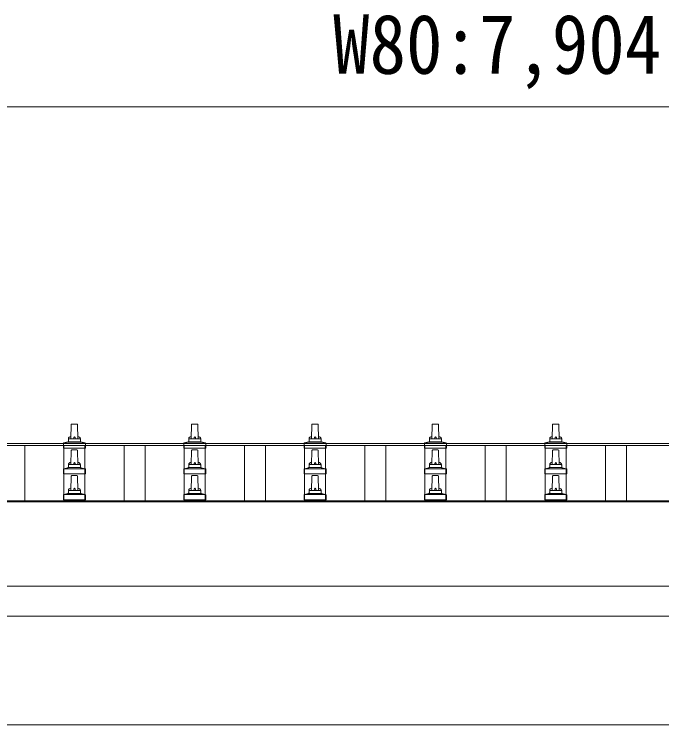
# Model space of a CAD drawing. Units: millimetres, scale not verified. Extents: x -88263 to 14131, y -29850 to 9646.
# Drawn here: x -7957 to -6881, y 2566 to 3746 of the extents above; entities that cross this region are included whole.
import ezdxf
from ezdxf.enums import TextEntityAlignment as Align

# ---------------------------------------------------------------- set-up
doc = ezdxf.new("R2010")
doc.units = ezdxf.units.MM
doc.header["$LTSCALE"] = 50
for name, color, linetype, lineweight in [('0-2_建具', 4, 'Continuous', 9), ('0-6_手摺', 5, 'Continuous', 5), ('0-8_外構', 6, 'Continuous', 9)]:
    doc.layers.add(name, color=color, linetype=linetype, lineweight=lineweight)
doc.styles.add('ＭＳ ゴシック', font='')
doc.styles.get('ＭＳ ゴシック').set_extended_font_data('MS Gothic')

msp = doc.modelspace()

# ---------------------------------------------------------------- linework, layer by layer
at = {"layer": '0-2_建具'}
for p, q in [((-11079.84, 3032.75), (-3233.84, 3032.75)), ((-11079.84, 3029.16), (-3233.84, 3029.16)), ((-7939.34, 2937.74), (-7939.34, 3029.16)), ((-7874.34, 2937.74), (-7874.34, 3029.16)), ((-7839.34, 2937.74), (-7839.34, 3029.16)), ((-7774.34, 2937.74), (-7774.34, 3029.16)), ((-7739.34, 2937.74), (-7739.34, 3029.16)), ((-7674.34, 2937.74), (-7674.34, 3029.16)), ((-7639.34, 2937.74), (-7639.34, 3029.16)), ((-7574.34, 2937.74), (-7574.34, 3029.16)), ((-7539.34, 2937.74), (-7539.34, 3029.16)), ((-7474.34, 2937.74), (-7474.34, 3029.16)), ((-7439.34, 2937.74), (-7439.34, 3029.16)), ((-7374.34, 2937.74), (-7374.34, 3029.16)), ((-7339.34, 2937.74), (-7339.34, 3029.16)), ((-7274.34, 2937.74), (-7274.34, 3029.16)), ((-7239.34, 2937.74), (-7239.34, 3029.16)), ((-7174.34, 2937.74), (-7174.34, 3029.16)), ((-7139.34, 2937.74), (-7139.34, 3029.16)), ((-7074.34, 2937.74), (-7074.34, 3029.16)), ((-7039.34, 2937.74), (-7039.34, 3029.16)), ((-6974.34, 2937.74), (-6974.34, 3029.16)), ((-6939.34, 2937.74), (-6939.34, 3029.16)), ((-5079.34, 2937.74), (-11077.84, 2937.74)), ((-11077.84, 2935.85), (-3235.84, 2935.85)), ((-11077.84, 2795.96), (-5079.34, 2795.96)), ((-5079.34, 2746.14), (-11077.84, 2746.14)), ((-5071.84, 2565.57), (-10928.34, 2565.57))]:
    msp.add_line(p, q, dxfattribs=at)
at = {"layer": '0-6_手摺'}
for p, q in [((-7862.84, 3040.55), (-7862.11, 3064.07)), ((-7861.11, 3065.05), (-7852.56, 3065.05)), ((-7851.56, 3064.07), (-7850.84, 3040.55)), ((-7662.84, 3040.55), (-7662.11, 3064.07)), ((-7661.11, 3065.05), (-7652.56, 3065.05)), ((-7651.56, 3064.07), (-7650.84, 3040.55)), ((-7462.84, 3040.55), (-7462.11, 3064.07)), ((-7461.11, 3065.05), (-7452.56, 3065.05)), ((-7451.56, 3064.07), (-7450.84, 3040.55)), ((-7262.84, 3040.55), (-7262.11, 3064.07)), ((-7261.11, 3065.05), (-7252.56, 3065.05)), ((-7251.56, 3064.07), (-7250.84, 3040.55)), ((-7062.84, 3040.55), (-7062.11, 3064.07)), ((-7061.11, 3065.05), (-7052.56, 3065.05)), ((-7051.56, 3064.07), (-7050.84, 3040.55)), ((-7874.7, 3033.55), (-7838.97, 3033.55)), ((-7874.32, 3033.73), (-7867.6, 3035.36)), ((-7867.22, 3035.55), (-7846.45, 3035.55)), ((-7866.84, 3036.33), (-7866.84, 3040.55)), ((-7865.84, 3040.55), (-7847.84, 3040.55)), ((-7846.84, 3036.33), (-7846.84, 3040.55)), ((-7839.35, 3033.73), (-7846.07, 3035.36)), ((-7674.7, 3033.55), (-7638.97, 3033.55)), ((-7674.32, 3033.73), (-7667.6, 3035.36)), ((-7667.22, 3035.55), (-7646.45, 3035.55)), ((-7666.84, 3036.33), (-7666.84, 3040.55)), ((-7665.84, 3040.55), (-7647.84, 3040.55)), ((-7646.84, 3036.33), (-7646.84, 3040.55)), ((-7639.35, 3033.73), (-7646.07, 3035.36)), ((-7474.7, 3033.55), (-7438.97, 3033.55)), ((-7474.32, 3033.73), (-7467.6, 3035.36)), ((-7467.22, 3035.55), (-7446.45, 3035.55)), ((-7466.84, 3036.33), (-7466.84, 3040.55)), ((-7465.84, 3040.55), (-7447.84, 3040.55)), ((-7446.84, 3036.33), (-7446.84, 3040.55)), ((-7439.35, 3033.73), (-7446.07, 3035.36)), ((-7274.7, 3033.55), (-7238.97, 3033.55)), ((-7274.32, 3033.73), (-7267.6, 3035.36)), ((-7267.22, 3035.55), (-7246.45, 3035.55)), ((-7266.84, 3036.33), (-7266.84, 3040.55)), ((-7265.84, 3040.55), (-7247.84, 3040.55)), ((-7246.84, 3036.33), (-7246.84, 3040.55)), ((-7239.35, 3033.73), (-7246.07, 3035.36)), ((-7074.7, 3033.55), (-7038.97, 3033.55)), ((-7074.32, 3033.73), (-7067.6, 3035.36)), ((-7067.22, 3035.55), (-7046.45, 3035.55)), ((-7066.84, 3036.33), (-7066.84, 3040.55)), ((-7065.84, 3040.55), (-7047.84, 3040.55)), ((-7046.84, 3036.33), (-7046.84, 3040.55)), ((-7039.35, 3033.73), (-7046.07, 3035.36)), ((-7875.09, 3025.05), (-7875.09, 3032.76)), ((-7838.59, 3025.05), (-7875.09, 3025.05)), ((-7862.84, 2997.69), (-7862.11, 3021.21)), ((-7861.11, 3022.19), (-7852.56, 3022.19)), ((-7851.56, 3021.21), (-7850.84, 2997.69)), ((-7838.59, 3025.05), (-7838.59, 3032.76)), ((-7675.09, 3025.05), (-7675.09, 3032.76)), ((-7638.59, 3025.05), (-7675.09, 3025.05)), ((-7662.84, 2997.69), (-7662.11, 3021.21)), ((-7661.11, 3022.19), (-7652.56, 3022.19)), ((-7651.56, 3021.21), (-7650.84, 2997.69)), ((-7638.59, 3025.05), (-7638.59, 3032.76)), ((-7475.09, 3025.05), (-7475.09, 3032.76)), ((-7438.59, 3025.05), (-7475.09, 3025.05)), ((-7462.84, 2997.69), (-7462.11, 3021.21)), ((-7461.11, 3022.19), (-7452.56, 3022.19)), ((-7451.56, 3021.21), (-7450.84, 2997.69)), ((-7438.59, 3025.05), (-7438.59, 3032.76)), ((-7275.09, 3025.05), (-7275.09, 3032.76)), ((-7238.59, 3025.05), (-7275.09, 3025.05)), ((-7262.84, 2997.69), (-7262.11, 3021.21)), ((-7261.11, 3022.19), (-7252.56, 3022.19)), ((-7251.56, 3021.21), (-7250.84, 2997.69)), ((-7238.59, 3025.05), (-7238.59, 3032.76)), ((-7075.09, 3025.05), (-7075.09, 3032.76)), ((-7038.59, 3025.05), (-7075.09, 3025.05)), ((-7062.84, 2997.69), (-7062.11, 3021.21)), ((-7061.11, 3022.19), (-7052.56, 3022.19)), ((-7051.56, 3021.21), (-7050.84, 2997.69)), ((-7038.59, 3025.05), (-7038.59, 3032.76)), ((-7866.84, 2993.47), (-7866.84, 2997.69)), ((-7865.84, 2997.69), (-7847.84, 2997.69)), ((-7846.84, 2993.47), (-7846.84, 2997.69)), ((-7666.84, 2993.47), (-7666.84, 2997.69)), ((-7665.84, 2997.69), (-7647.84, 2997.69)), ((-7646.84, 2993.47), (-7646.84, 2997.69)), ((-7466.84, 2993.47), (-7466.84, 2997.69)), ((-7465.84, 2997.69), (-7447.84, 2997.69)), ((-7446.84, 2993.47), (-7446.84, 2997.69)), ((-7266.84, 2993.47), (-7266.84, 2997.69)), ((-7265.84, 2997.69), (-7247.84, 2997.69)), ((-7246.84, 2993.47), (-7246.84, 2997.69)), ((-7066.84, 2993.47), (-7066.84, 2997.69)), ((-7065.84, 2997.69), (-7047.84, 2997.69)), ((-7046.84, 2993.47), (-7046.84, 2997.69)), ((-7875.09, 2982.19), (-7875.09, 2989.9)), ((-7874.7, 2990.69), (-7838.97, 2990.69)), ((-7874.32, 2990.87), (-7867.6, 2992.5)), ((-7867.22, 2992.69), (-7846.45, 2992.69)), ((-7839.35, 2990.87), (-7846.07, 2992.5)), ((-7838.59, 2982.19), (-7838.59, 2989.9)), ((-7675.09, 2982.19), (-7675.09, 2989.9)), ((-7674.7, 2990.69), (-7638.97, 2990.69)), ((-7674.32, 2990.87), (-7667.6, 2992.5)), ((-7667.22, 2992.69), (-7646.45, 2992.69)), ((-7639.35, 2990.87), (-7646.07, 2992.5)), ((-7638.59, 2982.19), (-7638.59, 2989.9)), ((-7475.09, 2982.19), (-7475.09, 2989.9)), ((-7474.7, 2990.69), (-7438.97, 2990.69)), ((-7474.32, 2990.87), (-7467.6, 2992.5)), ((-7467.22, 2992.69), (-7446.45, 2992.69)), ((-7439.35, 2990.87), (-7446.07, 2992.5)), ((-7438.59, 2982.19), (-7438.59, 2989.9)), ((-7275.09, 2982.19), (-7275.09, 2989.9)), ((-7274.7, 2990.69), (-7238.97, 2990.69)), ((-7274.32, 2990.87), (-7267.6, 2992.5)), ((-7267.22, 2992.69), (-7246.45, 2992.69)), ((-7239.35, 2990.87), (-7246.07, 2992.5)), ((-7238.59, 2982.19), (-7238.59, 2989.9)), ((-7075.09, 2982.19), (-7075.09, 2989.9)), ((-7074.7, 2990.69), (-7038.97, 2990.69)), ((-7074.32, 2990.87), (-7067.6, 2992.5)), ((-7067.22, 2992.69), (-7046.45, 2992.69)), ((-7039.35, 2990.87), (-7046.07, 2992.5)), ((-7038.59, 2982.19), (-7038.59, 2989.9)), ((-7838.59, 2982.19), (-7875.09, 2982.19)), ((-7862.84, 2954.83), (-7862.11, 2978.36)), ((-7861.11, 2979.33), (-7852.56, 2979.33)), ((-7851.56, 2978.36), (-7850.84, 2954.83)), ((-7638.59, 2982.19), (-7675.09, 2982.19)), ((-7662.84, 2954.83), (-7662.11, 2978.36)), ((-7661.11, 2979.33), (-7652.56, 2979.33)), ((-7651.56, 2978.36), (-7650.84, 2954.83)), ((-7438.59, 2982.19), (-7475.09, 2982.19)), ((-7462.84, 2954.83), (-7462.11, 2978.36)), ((-7461.11, 2979.33), (-7452.56, 2979.33)), ((-7451.56, 2978.36), (-7450.84, 2954.83)), ((-7238.59, 2982.19), (-7275.09, 2982.19)), ((-7262.84, 2954.83), (-7262.11, 2978.36)), ((-7261.11, 2979.33), (-7252.56, 2979.33)), ((-7251.56, 2978.36), (-7250.84, 2954.83)), ((-7038.59, 2982.19), (-7075.09, 2982.19)), ((-7062.84, 2954.83), (-7062.11, 2978.36)), ((-7061.11, 2979.33), (-7052.56, 2979.33)), ((-7051.56, 2978.36), (-7050.84, 2954.83)), ((-7866.84, 2950.62), (-7866.84, 2954.83)), ((-7865.84, 2954.83), (-7847.84, 2954.83)), ((-7846.84, 2950.62), (-7846.84, 2954.83)), ((-7666.84, 2950.62), (-7666.84, 2954.83)), ((-7665.84, 2954.83), (-7647.84, 2954.83)), ((-7646.84, 2950.62), (-7646.84, 2954.83)), ((-7466.84, 2950.62), (-7466.84, 2954.83)), ((-7465.84, 2954.83), (-7447.84, 2954.83)), ((-7446.84, 2950.62), (-7446.84, 2954.83)), ((-7266.84, 2950.62), (-7266.84, 2954.83)), ((-7265.84, 2954.83), (-7247.84, 2954.83)), ((-7246.84, 2950.62), (-7246.84, 2954.83)), ((-7066.84, 2950.62), (-7066.84, 2954.83)), ((-7065.84, 2954.83), (-7047.84, 2954.83)), ((-7046.84, 2950.62), (-7046.84, 2954.83)), ((-7875.09, 2939.33), (-7875.09, 2947.04)), ((-7838.59, 2939.33), (-7875.09, 2939.33)), ((-7874.7, 2947.83), (-7838.97, 2947.83)), ((-7874.32, 2948.02), (-7867.6, 2949.65)), ((-7867.22, 2949.83), (-7846.45, 2949.83)), ((-7839.35, 2948.02), (-7846.07, 2949.65)), ((-7838.59, 2939.33), (-7838.59, 2947.04)), ((-7675.09, 2939.33), (-7675.09, 2947.04)), ((-7638.59, 2939.33), (-7675.09, 2939.33)), ((-7674.7, 2947.83), (-7638.97, 2947.83)), ((-7674.32, 2948.02), (-7667.6, 2949.65)), ((-7667.22, 2949.83), (-7646.45, 2949.83)), ((-7639.35, 2948.02), (-7646.07, 2949.65)), ((-7638.59, 2939.33), (-7638.59, 2947.04)), ((-7475.09, 2939.33), (-7475.09, 2947.04)), ((-7438.59, 2939.33), (-7475.09, 2939.33)), ((-7474.7, 2947.83), (-7438.97, 2947.83)), ((-7474.32, 2948.02), (-7467.6, 2949.65)), ((-7467.22, 2949.83), (-7446.45, 2949.83)), ((-7439.35, 2948.02), (-7446.07, 2949.65)), ((-7438.59, 2939.33), (-7438.59, 2947.04)), ((-7275.09, 2939.33), (-7275.09, 2947.04)), ((-7238.59, 2939.33), (-7275.09, 2939.33)), ((-7274.7, 2947.83), (-7238.97, 2947.83)), ((-7274.32, 2948.02), (-7267.6, 2949.65)), ((-7267.22, 2949.83), (-7246.45, 2949.83)), ((-7239.35, 2948.02), (-7246.07, 2949.65)), ((-7238.59, 2939.33), (-7238.59, 2947.04)), ((-7075.09, 2939.33), (-7075.09, 2947.04)), ((-7038.59, 2939.33), (-7075.09, 2939.33)), ((-7074.7, 2947.83), (-7038.97, 2947.83)), ((-7074.32, 2948.02), (-7067.6, 2949.65)), ((-7067.22, 2949.83), (-7046.45, 2949.83)), ((-7039.35, 2948.02), (-7046.07, 2949.65)), ((-7038.59, 2939.33), (-7038.59, 2947.04))]:
    msp.add_line(p, q, dxfattribs=at)
for centre, radius, start, end in [((-7861.11, 3064.05), 1, 90, 178.60509), ((-7852.56, 3064.05), 1, 1.39491, 90), ((-7661.11, 3064.05), 1, 90, 178.60509), ((-7652.56, 3064.05), 1, 1.39491, 90), ((-7461.11, 3064.05), 1, 90, 178.60509), ((-7452.56, 3064.05), 1, 1.39491, 90), ((-7261.11, 3064.05), 1, 90, 178.60509), ((-7252.56, 3064.05), 1, 1.39491, 90), ((-7061.11, 3064.05), 1, 90, 178.60509), ((-7052.56, 3064.05), 1, 1.39491, 90), ((-7874.09, 3032.76), 1, 103.62699, 180), ((-7867.84, 3036.33), 1, 283.62699, 0), ((-7862.75, 3039.91), 4.13, 90, 171.17633), ((-7865.84, 3039.55), 1, 90, 180), ((-7853.5, 3040.55), 4.83, 133.60282, 180), ((-7860.17, 3040.55), 4.83, 0, 46.39718), ((-7850.92, 3039.91), 4.13, 8.82367, 90), ((-7847.84, 3039.55), 1, 0, 90), ((-7845.84, 3036.33), 1, 180, 256.37301), ((-7839.59, 3032.76), 1, 0, 76.37301), ((-7674.09, 3032.76), 1, 103.62699, 180), ((-7667.84, 3036.33), 1, 283.62699, 0), ((-7662.75, 3039.91), 4.13, 90, 171.17633), ((-7665.84, 3039.55), 1, 90, 180), ((-7653.5, 3040.55), 4.83, 133.60282, 180), ((-7660.17, 3040.55), 4.83, 0, 46.39718), ((-7650.92, 3039.91), 4.13, 8.82367, 90), ((-7647.84, 3039.55), 1, 0, 90), ((-7645.84, 3036.33), 1, 180, 256.37301), ((-7639.59, 3032.76), 1, 0, 76.37301), ((-7474.09, 3032.76), 1, 103.62699, 180), ((-7467.84, 3036.33), 1, 283.62699, 0), ((-7462.75, 3039.91), 4.13, 90, 171.17633), ((-7465.84, 3039.55), 1, 90, 180), ((-7453.5, 3040.55), 4.83, 133.60282, 180), ((-7460.17, 3040.55), 4.83, 0, 46.39718), ((-7450.92, 3039.91), 4.13, 8.82367, 90), ((-7447.84, 3039.55), 1, 0, 90), ((-7445.84, 3036.33), 1, 180, 256.37301), ((-7439.59, 3032.76), 1, 0, 76.37301), ((-7274.09, 3032.76), 1, 103.62699, 180), ((-7267.84, 3036.33), 1, 283.62699, 0), ((-7262.75, 3039.91), 4.13, 90, 171.17633), ((-7265.84, 3039.55), 1, 90, 180), ((-7253.5, 3040.55), 4.83, 133.60282, 180), ((-7260.17, 3040.55), 4.83, 0, 46.39718), ((-7250.92, 3039.91), 4.13, 8.82367, 90), ((-7247.84, 3039.55), 1, 0, 90), ((-7245.84, 3036.33), 1, 180, 256.37301), ((-7239.59, 3032.76), 1, 0, 76.37301), ((-7074.09, 3032.76), 1, 103.62699, 180), ((-7067.84, 3036.33), 1, 283.62699, 0), ((-7062.75, 3039.91), 4.13, 90, 171.17633), ((-7065.84, 3039.55), 1, 90, 180), ((-7053.5, 3040.55), 4.83, 133.60282, 180), ((-7060.17, 3040.55), 4.83, 0, 46.39718), ((-7050.92, 3039.91), 4.13, 8.82367, 90), ((-7047.84, 3039.55), 1, 0, 90), ((-7045.84, 3036.33), 1, 180, 256.37301), ((-7039.59, 3032.76), 1, 0, 76.37301), ((-7861.11, 3021.19), 1, 90, 178.60509), ((-7852.56, 3021.19), 1, 1.39491, 90), ((-7661.11, 3021.19), 1, 90, 178.60509), ((-7652.56, 3021.19), 1, 1.39491, 90), ((-7461.11, 3021.19), 1, 90, 178.60509), ((-7452.56, 3021.19), 1, 1.39491, 90), ((-7261.11, 3021.19), 1, 90, 178.60509), ((-7252.56, 3021.19), 1, 1.39491, 90), ((-7061.11, 3021.19), 1, 90, 178.60509), ((-7052.56, 3021.19), 1, 1.39491, 90), ((-7862.75, 2997.05), 4.13, 90, 171.17633), ((-7865.84, 2996.69), 1, 90, 180), ((-7853.5, 2997.69), 4.83, 133.60282, 180), ((-7860.17, 2997.69), 4.83, 0, 46.39718), ((-7850.92, 2997.05), 4.13, 8.82367, 90), ((-7847.84, 2996.69), 1, 0, 90), ((-7662.75, 2997.05), 4.13, 90, 171.17633), ((-7665.84, 2996.69), 1, 90, 180), ((-7653.5, 2997.69), 4.83, 133.60282, 180), ((-7660.17, 2997.69), 4.83, 0, 46.39718), ((-7650.92, 2997.05), 4.13, 8.82367, 90), ((-7647.84, 2996.69), 1, 0, 90), ((-7462.75, 2997.05), 4.13, 90, 171.17633), ((-7465.84, 2996.69), 1, 90, 180), ((-7453.5, 2997.69), 4.83, 133.60282, 180), ((-7460.17, 2997.69), 4.83, 0, 46.39718), ((-7450.92, 2997.05), 4.13, 8.82367, 90), ((-7447.84, 2996.69), 1, 0, 90), ((-7262.75, 2997.05), 4.13, 90, 171.17633), ((-7265.84, 2996.69), 1, 90, 180), ((-7253.5, 2997.69), 4.83, 133.60282, 180), ((-7260.17, 2997.69), 4.83, 0, 46.39718), ((-7250.92, 2997.05), 4.13, 8.82367, 90), ((-7247.84, 2996.69), 1, 0, 90), ((-7062.75, 2997.05), 4.13, 90, 171.17633), ((-7065.84, 2996.69), 1, 90, 180), ((-7053.5, 2997.69), 4.83, 133.60282, 180), ((-7060.17, 2997.69), 4.83, 0, 46.39718), ((-7050.92, 2997.05), 4.13, 8.82367, 90), ((-7047.84, 2996.69), 1, 0, 90), ((-7874.09, 2989.9), 1, 103.62699, 180), ((-7867.84, 2993.47), 1, 283.62699, 0), ((-7845.84, 2993.47), 1, 180, 256.37301), ((-7839.59, 2989.9), 1, 0, 76.37301), ((-7674.09, 2989.9), 1, 103.62699, 180), ((-7667.84, 2993.47), 1, 283.62699, 0), ((-7645.84, 2993.47), 1, 180, 256.37301), ((-7639.59, 2989.9), 1, 0, 76.37301), ((-7474.09, 2989.9), 1, 103.62699, 180), ((-7467.84, 2993.47), 1, 283.62699, 0), ((-7445.84, 2993.47), 1, 180, 256.37301), ((-7439.59, 2989.9), 1, 0, 76.37301), ((-7274.09, 2989.9), 1, 103.62699, 180), ((-7267.84, 2993.47), 1, 283.62699, 0), ((-7245.84, 2993.47), 1, 180, 256.37301), ((-7239.59, 2989.9), 1, 0, 76.37301), ((-7074.09, 2989.9), 1, 103.62699, 180), ((-7067.84, 2993.47), 1, 283.62699, 0), ((-7045.84, 2993.47), 1, 180, 256.37301), ((-7039.59, 2989.9), 1, 0, 76.37301), ((-7861.11, 2978.33), 1, 90, 178.60509), ((-7852.56, 2978.33), 1, 1.39491, 90), ((-7661.11, 2978.33), 1, 90, 178.60509), ((-7652.56, 2978.33), 1, 1.39491, 90), ((-7461.11, 2978.33), 1, 90, 178.60509), ((-7452.56, 2978.33), 1, 1.39491, 90), ((-7261.11, 2978.33), 1, 90, 178.60509), ((-7252.56, 2978.33), 1, 1.39491, 90), ((-7061.11, 2978.33), 1, 90, 178.60509), ((-7052.56, 2978.33), 1, 1.39491, 90), ((-7867.84, 2950.62), 1, 283.62699, 0), ((-7862.75, 2954.2), 4.13, 90, 171.17633), ((-7865.84, 2953.83), 1, 90, 180), ((-7853.5, 2954.83), 4.83, 133.60282, 180), ((-7860.17, 2954.83), 4.83, 0, 46.39718), ((-7850.92, 2954.2), 4.13, 8.82367, 90), ((-7847.84, 2953.83), 1, 0, 90), ((-7845.84, 2950.62), 1, 180, 256.37301), ((-7667.84, 2950.62), 1, 283.62699, 0), ((-7662.75, 2954.2), 4.13, 90, 171.17633), ((-7665.84, 2953.83), 1, 90, 180), ((-7653.5, 2954.83), 4.83, 133.60282, 180), ((-7660.17, 2954.83), 4.83, 0, 46.39718), ((-7650.92, 2954.2), 4.13, 8.82367, 90), ((-7647.84, 2953.83), 1, 0, 90), ((-7645.84, 2950.62), 1, 180, 256.37301), ((-7467.84, 2950.62), 1, 283.62699, 0), ((-7462.75, 2954.2), 4.13, 90, 171.17633), ((-7465.84, 2953.83), 1, 90, 180), ((-7453.5, 2954.83), 4.83, 133.60282, 180), ((-7460.17, 2954.83), 4.83, 0, 46.39718), ((-7450.92, 2954.2), 4.13, 8.82367, 90), ((-7447.84, 2953.83), 1, 0, 90), ((-7445.84, 2950.62), 1, 180, 256.37301), ((-7267.84, 2950.62), 1, 283.62699, 0), ((-7262.75, 2954.2), 4.13, 90, 171.17633), ((-7265.84, 2953.83), 1, 90, 180), ((-7253.5, 2954.83), 4.83, 133.60282, 180), ((-7260.17, 2954.83), 4.83, 0, 46.39718), ((-7250.92, 2954.2), 4.13, 8.82367, 90), ((-7247.84, 2953.83), 1, 0, 90), ((-7245.84, 2950.62), 1, 180, 256.37301), ((-7067.84, 2950.62), 1, 283.62699, 0), ((-7062.75, 2954.2), 4.13, 90, 171.17633), ((-7065.84, 2953.83), 1, 90, 180), ((-7053.5, 2954.83), 4.83, 133.60282, 180), ((-7060.17, 2954.83), 4.83, 0, 46.39718), ((-7050.92, 2954.2), 4.13, 8.82367, 90), ((-7047.84, 2953.83), 1, 0, 90), ((-7045.84, 2950.62), 1, 180, 256.37301), ((-7874.09, 2947.04), 1, 103.62699, 180), ((-7839.59, 2947.04), 1, 0, 76.37301), ((-7674.09, 2947.04), 1, 103.62699, 180), ((-7639.59, 2947.04), 1, 0, 76.37301), ((-7474.09, 2947.04), 1, 103.62699, 180), ((-7439.59, 2947.04), 1, 0, 76.37301), ((-7274.09, 2947.04), 1, 103.62699, 180), ((-7239.59, 2947.04), 1, 0, 76.37301), ((-7074.09, 2947.04), 1, 103.62699, 180), ((-7039.59, 2947.04), 1, 0, 76.37301)]:
    msp.add_arc(centre, radius, start, end, dxfattribs=at)
at = {"layer": '0-8_外構'}
msp.add_line((-11108.84, 3592.01), (-3204.84, 3592.01), dxfattribs=at)

# ---------------------------------------------------------------- texts
at = {"layer": '0-8_外構', "color": 7, "style": 'ＭＳ ゴシック', "width": 0.9}
msp.add_text('W80:7,904', height=98.97, dxfattribs=at).set_placement((-7426.84, 3617.01), align=Align.BOTTOM_LEFT)

doc.saveas('drawing.dxf')
